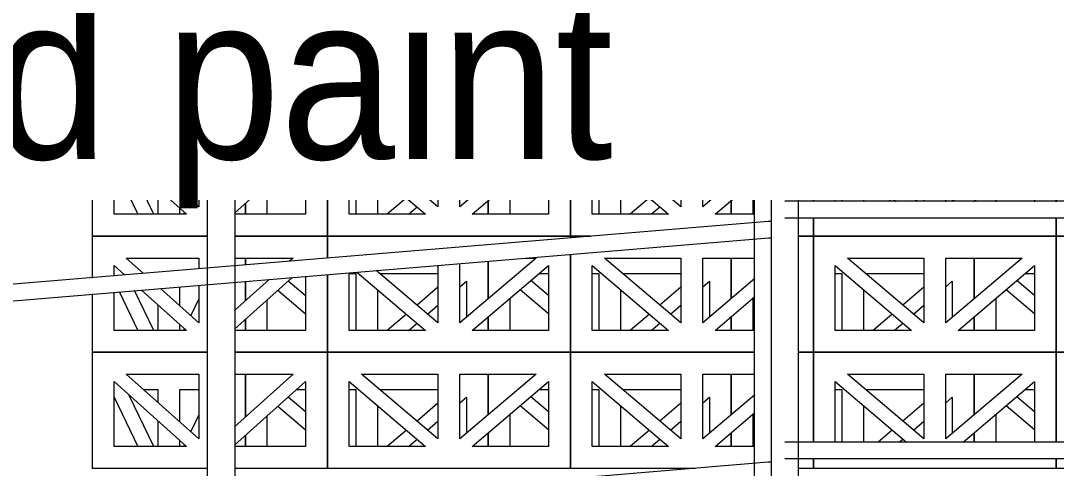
# Model space of a CAD drawing. Header units: millimetres. Extents: x -35517 to 139323, y -3702 to 5999.
# Drawn here: x -32559 to -31613, y 284 to 692 of the extents above; entities that cross this region are included whole.
import ezdxf

# ---------------------------------------------------------------- set-up
doc = ezdxf.new("R2010")
doc.units = ezdxf.units.MM
for name, color, linetype, lineweight in [('A-FLOR-HRAL', 11, 'Continuous', 5), ('A-GLAZ-CURT', 52, 'Continuous', 5), ('G-ANNO-TEXT', 231, 'Continuous', 5)]:
    doc.layers.add(name, color=color, linetype=linetype, lineweight=lineweight)
doc.styles.add('Arial', font='arial.ttf', dxfattribs={"width": 0.9, "height": 150})

# ---------------------------------------------------------------- blocks, each defined once
blk = doc.blocks.new('The BREEZEBLOCK Family1 - The BREEZEBLOCK Family1-V17-GENERAL NORTH ELEVATION')
at = {"layer": 'A-GLAZ-CURT'}
for p, q in [((-31687.56, 369.64), (-31687.56, 332.56)), ((-31465.56, 332.56), (-31465.56, 369.64)), ((-31641.17, 355.47), (-31632.56, 355.47)), ((-31592.56, 355.47), (-31586.56, 355.47)), ((-31586.56, 355.47), (-31586.56, 307.12)), ((-31564.59, 355.47), (-31511.56, 355.47)), ((-31658.42, 340.85), (-31632.56, 318.93)), ((-31632.56, 335.34), (-31648.74, 349.05)), ((-31566.56, 307.11), (-31566.56, 340.73)), ((-31511.56, 342.97), (-31530.7, 326.74)), ((-31491.56, 343.51), (-31485.56, 348.6)), ((-31485.56, 348.6), (-31485.56, 315.6)), ((-31667.56, 307.15), (-31667.56, 333.1)), ((-31521.02, 318.54), (-31511.56, 326.56)), ((-31687.56, 316.14), (-31687.56, 307.16)), ((-31540.39, 318.54), (-31553.46, 307.45)), ((-31465.56, 307.06), (-31465.56, 316.14)), ((-31534.1, 307.45), (-31530.7, 310.33))]:
    blk.add_line(p, q, dxfattribs=at)
blk = doc.blocks.new('The BREEZEBLOCK Family1 - The BREEZEBLOCK Family1-V18-GENERAL NORTH ELEVATION')
at = {"layer": 'A-GLAZ-CURT'}
for p, q in [((-31909.56, 369.64), (-31909.56, 332.56)), ((-31687.56, 332.56), (-31687.56, 369.64)), ((-31814.56, 355.47), (-31808.56, 355.47)), ((-31808.56, 355.47), (-31808.56, 307.49)), ((-31786.59, 355.47), (-31733.56, 355.47)), ((-31788.56, 307.49), (-31788.56, 340.73)), ((-31733.56, 342.97), (-31752.7, 326.74)), ((-31713.56, 343.51), (-31707.56, 348.6)), ((-31707.56, 348.6), (-31707.56, 315.6)), ((-31889.56, 303.64), (-31889.56, 333.1)), ((-31743.02, 318.54), (-31733.56, 326.56)), ((-31909.56, 316.14), (-31909.56, 303.64)), ((-31762.39, 318.54), (-31775.42, 307.49)), ((-31687.56, 307.16), (-31687.56, 316.14)), ((-31756.06, 307.48), (-31752.7, 310.33))]:
    blk.add_line(p, q, dxfattribs=at)
blk = doc.blocks.new('The BREEZEBLOCK Family1 - The BREEZEBLOCK Family1-V4-GENERAL NORTH ELEVATION')
at = {"layer": 'A-GLAZ-CURT'}
for p, q in [((-32131.56, 157.64), (-32131.56, 120.56)), ((-31909.56, 120.56), (-31909.56, 157.64)), ((-32085.17, 143.47), (-32076.56, 143.47)), ((-32036.56, 143.47), (-32030.56, 143.47)), ((-32030.56, 143.47), (-32030.56, 91.64)), ((-32008.59, 143.47), (-31955.56, 143.47)), ((-32076.56, 123.34), (-32092.74, 137.05)), ((-31935.56, 131.51), (-31929.56, 136.6)), ((-31929.56, 136.6), (-31929.56, 103.6)), ((-32102.42, 128.85), (-32076.56, 106.93)), ((-32010.56, 91.64), (-32010.56, 128.73)), ((-31955.56, 130.97), (-31974.7, 114.74)), ((-32111.56, 91.64), (-32111.56, 121.1)), ((-31965.02, 106.54), (-31955.56, 114.56)), ((-32131.56, 104.14), (-32131.56, 91.64)), ((-31984.39, 106.54), (-32001.96, 91.64)), ((-31909.56, 91.64), (-31909.56, 104.14)), ((-31982.59, 91.64), (-31974.7, 98.33))]:
    blk.add_line(p, q, dxfattribs=at)
blk = doc.blocks.new('The BREEZEBLOCK Family1 - The BREEZEBLOCK Family1-V5-GENERAL NORTH ELEVATION')
at = {"layer": 'A-GLAZ-CURT'}
for p, q in [((-32353.56, 157.64), (-32353.56, 118.6)), ((-32131.56, 120.56), (-32131.56, 157.64)), ((-32306.74, 143.47), (-32298.77, 143.47)), ((-32258.56, 143.47), (-32252.56, 143.47)), ((-32252.56, 143.47), (-32252.56, 91.64)), ((-32230.59, 143.47), (-32177.56, 143.47)), ((-32298.77, 123.51), (-32314.32, 136.7)), ((-32157.56, 131.51), (-32151.56, 136.6)), ((-32151.56, 136.6), (-32151.56, 103.6)), ((-32323.76, 128.28), (-32298.77, 107.1)), ((-32232.56, 91.64), (-32232.56, 128.73)), ((-32177.56, 130.97), (-32196.7, 114.74)), ((-32333.56, 91.64), (-32333.56, 119.53)), ((-32187.02, 106.54), (-32177.56, 114.56)), ((-32206.39, 106.54), (-32223.96, 91.64)), ((-32131.56, 91.64), (-32131.56, 104.14)), ((-32353.56, 101.68), (-32353.56, 91.64)), ((-32204.59, 91.64), (-32196.7, 98.33))]:
    blk.add_line(p, q, dxfattribs=at)
blk = doc.blocks.new('The BREEZEBLOCK Family1 - The BREEZEBLOCK Family1-V19-GENERAL NORTH ELEVATION')
at = {"layer": 'A-GLAZ-CURT'}
for p, q in [((-32353.56, 330.6), (-32353.56, 369.64)), ((-32446.43, 355.47), (-32433.56, 355.47)), ((-32433.56, 355.47), (-32433.56, 343.98)), ((-32413.56, 326.14), (-32413.56, 355.47)), ((-32413.56, 355.47), (-32396.06, 355.47)), ((-32473.56, 348.6), (-32451.7, 303.64)), ((-32437.11, 303.64), (-32459.66, 350.02)), ((-32396.06, 332.34), (-32403.46, 317.12)), ((-32433.56, 327.07), (-32433.56, 303.64)), ((-32353.56, 303.64), (-32353.56, 313.68)), ((-32413.56, 303.64), (-32413.56, 309.22)), ((-32409.2, 305.32), (-32410.02, 303.64))]:
    blk.add_line(p, q, dxfattribs=at)
blk = doc.blocks.new('The BREEZEBLOCK Family1 - The BREEZEBLOCK Family1-V23-GENERAL NORTH ELEVATION')
at = {"layer": 'A-GLAZ-CURT'}
for p, q in [((-31909.56, 475.64), (-31909.56, 438.56)), ((-31687.56, 438.56), (-31687.56, 475.64)), ((-31814.56, 461.47), (-31808.56, 461.47)), ((-31808.56, 461.47), (-31808.56, 409.64)), ((-31786.59, 461.47), (-31733.56, 461.47)), ((-31713.56, 449.51), (-31707.56, 454.6)), ((-31707.56, 454.6), (-31707.56, 421.6)), ((-31788.56, 409.64), (-31788.56, 446.73)), ((-31733.56, 448.97), (-31752.7, 432.74)), ((-31889.56, 409.64), (-31889.56, 439.1)), ((-31743.02, 424.54), (-31733.56, 432.56)), ((-31909.56, 422.14), (-31909.56, 409.64)), ((-31762.39, 424.54), (-31779.96, 409.64)), ((-31687.56, 409.64), (-31687.56, 422.14)), ((-31760.59, 409.64), (-31752.7, 416.33))]:
    blk.add_line(p, q, dxfattribs=at)
blk = doc.blocks.new('The BREEZEBLOCK Family1 - The BREEZEBLOCK Family1-V24-GENERAL NORTH ELEVATION')
at = {"layer": 'A-GLAZ-CURT'}
for p, q in [((-31909.56, 438.56), (-31909.56, 475.64)), ((-32131.56, 472.81), (-32131.56, 438.56)), ((-32076.56, 441.34), (-32092.74, 455.05)), ((-32085.17, 461.47), (-32076.56, 461.47)), ((-32036.56, 461.47), (-32030.56, 461.47)), ((-32030.56, 461.47), (-32030.56, 409.64)), ((-32008.59, 461.47), (-31955.56, 461.47)), ((-31935.56, 449.51), (-31929.56, 454.6)), ((-31929.56, 454.6), (-31929.56, 421.6)), ((-32102.42, 446.85), (-32076.56, 424.93)), ((-32010.56, 409.64), (-32010.56, 446.73)), ((-31955.56, 448.97), (-31974.7, 432.74)), ((-32111.56, 409.64), (-32111.56, 439.1)), ((-31965.02, 424.54), (-31955.56, 432.56)), ((-32131.56, 422.14), (-32131.56, 409.64)), ((-31984.39, 424.54), (-32001.96, 409.64)), ((-31909.56, 409.64), (-31909.56, 422.14)), ((-31982.59, 409.64), (-31974.7, 416.33))]:
    blk.add_line(p, q, dxfattribs=at)
blk = doc.blocks.new('The BREEZEBLOCK Family1 - The BREEZEBLOCK Family1-V25-GENERAL NORTH ELEVATION')
at = {"layer": 'A-GLAZ-CURT'}
for p, q in [((-32353.56, 475.64), (-32353.56, 469.35)), ((-32131.56, 438.56), (-32131.56, 472.81)), ((-32353.56, 454.32), (-32353.56, 436.6)), ((-32298.77, 441.51), (-32314.32, 454.7)), ((-32258.56, 461.47), (-32252.56, 461.47)), ((-32252.56, 461.47), (-32252.56, 409.64)), ((-32230.59, 461.47), (-32177.56, 461.47)), ((-32157.56, 449.51), (-32151.56, 454.6)), ((-32151.56, 454.6), (-32151.56, 421.6)), ((-32323.76, 446.28), (-32298.77, 425.1)), ((-32232.56, 409.64), (-32232.56, 446.73)), ((-32177.56, 448.97), (-32196.7, 432.74)), ((-32333.56, 409.64), (-32333.56, 437.53)), ((-32187.02, 424.54), (-32177.56, 432.56)), ((-32353.56, 419.68), (-32353.56, 409.64)), ((-32206.39, 424.54), (-32223.96, 409.64)), ((-32131.56, 409.64), (-32131.56, 422.14)), ((-32204.59, 409.64), (-32196.7, 416.33))]:
    blk.add_line(p, q, dxfattribs=at)
blk = doc.blocks.new('The BREEZEBLOCK Family1 - The BREEZEBLOCK Family1-V26-GENERAL NORTH ELEVATION')
at = {"layer": 'A-GLAZ-CURT'}
for p, q in [((-32353.56, 469.35), (-32353.56, 475.64)), ((-32353.56, 436.6), (-32353.56, 454.32)), ((-32468.9, 445.01), (-32451.7, 409.64)), ((-32437.11, 409.64), (-32454.88, 446.18)), ((-32413.56, 432.14), (-32413.56, 449.32)), ((-32396.06, 438.34), (-32403.46, 423.12)), ((-32433.56, 433.07), (-32433.56, 409.64)), ((-32353.56, 409.64), (-32353.56, 419.68)), ((-32413.56, 409.64), (-32413.56, 415.22)), ((-32409.2, 411.32), (-32410.02, 409.64))]:
    blk.add_line(p, q, dxfattribs=at)
blk = doc.blocks.new('The BREEZEBLOCK Family1 - The BREEZEBLOCK Family1-V32-GENERAL NORTH ELEVATION')
at = {"layer": 'A-GLAZ-CURT'}
for p, q in [((-31687.56, 581.64), (-31687.56, 544.56)), ((-31465.56, 544.56), (-31465.56, 581.64)), ((-31632.56, 547.34), (-31648.74, 561.05)), ((-31641.17, 567.47), (-31632.56, 567.47)), ((-31592.56, 567.47), (-31586.56, 567.47)), ((-31586.56, 567.47), (-31586.56, 527.12)), ((-31564.59, 567.47), (-31511.56, 567.47)), ((-31491.56, 555.51), (-31485.56, 560.6)), ((-31485.56, 560.6), (-31485.56, 527.6)), ((-31658.42, 552.85), (-31632.56, 530.93)), ((-31566.56, 527.11), (-31566.56, 552.73)), ((-31511.56, 554.97), (-31530.7, 538.74)), ((-31667.56, 527.15), (-31667.56, 545.1)), ((-31540.39, 530.54), (-31544.03, 527.45)), ((-31521.02, 530.54), (-31511.56, 538.56))]:
    blk.add_line(p, q, dxfattribs=at)
blk = doc.blocks.new('The BREEZEBLOCK Family1 - The BREEZEBLOCK Family1-V33-GENERAL NORTH ELEVATION')
at = {"layer": 'A-GLAZ-CURT'}
for p, q in [((-31909.56, 581.64), (-31909.56, 544.56)), ((-31687.56, 544.56), (-31687.56, 581.64)), ((-31814.56, 567.47), (-31808.56, 567.47)), ((-31808.56, 567.47), (-31808.56, 527.49)), ((-31786.59, 567.47), (-31733.56, 567.47)), ((-31713.56, 555.51), (-31707.56, 560.6)), ((-31707.56, 560.6), (-31707.56, 527.6)), ((-31788.56, 527.49), (-31788.56, 552.73)), ((-31733.56, 554.97), (-31752.7, 538.74)), ((-31889.56, 515.64), (-31889.56, 545.1)), ((-31762.39, 530.54), (-31765.99, 527.48)), ((-31743.02, 530.54), (-31733.56, 538.56)), ((-31909.56, 528.14), (-31909.56, 515.64))]:
    blk.add_line(p, q, dxfattribs=at)
blk = doc.blocks.new('The BREEZEBLOCK Family1 - The BREEZEBLOCK Family1-V34-GENERAL NORTH ELEVATION')
at = {"layer": 'A-GLAZ-CURT'}
for p, q in [((-31909.56, 650.56), (-31909.56, 687.64)), ((-32085.17, 673.47), (-32076.56, 673.47)), ((-32036.56, 673.47), (-32030.56, 673.47)), ((-32030.56, 673.47), (-32030.56, 621.64)), ((-32008.59, 673.47), (-31955.56, 673.47)), ((-32131.56, 670.18), (-32131.56, 650.56)), ((-32076.56, 653.34), (-32092.74, 667.05)), ((-31935.56, 661.51), (-31929.56, 666.6)), ((-31929.56, 666.6), (-31929.56, 633.6)), ((-32102.42, 658.85), (-32076.56, 636.93)), ((-32010.56, 621.64), (-32010.56, 658.73)), ((-31955.56, 660.97), (-31974.7, 644.74)), ((-32111.56, 621.64), (-32111.56, 651.1)), ((-31965.02, 636.54), (-31955.56, 644.56)), ((-32131.56, 634.14), (-32131.56, 621.64)), ((-31984.39, 636.54), (-32001.96, 621.64)), ((-31909.56, 621.64), (-31909.56, 634.14)), ((-31982.59, 621.64), (-31974.7, 628.33))]:
    blk.add_line(p, q, dxfattribs=at)
blk = doc.blocks.new('The BREEZEBLOCK Family1 - The BREEZEBLOCK Family1-V35-GENERAL NORTH ELEVATION')
at = {"layer": 'A-GLAZ-CURT'}
for p, q in [((-32157.56, 661.51), (-32151.56, 666.6)), ((-32151.56, 666.6), (-32151.56, 633.6)), ((-32131.56, 650.56), (-32131.56, 670.18)), ((-32319.33, 654.53), (-32298.77, 637.1)), ((-32298.77, 653.51), (-32301.7, 656)), ((-32252.56, 660.1), (-32252.56, 621.64)), ((-32232.56, 621.64), (-32232.56, 658.73)), ((-32177.56, 660.97), (-32196.7, 644.74)), ((-32353.56, 651.68), (-32353.56, 648.6)), ((-32333.56, 621.64), (-32333.56, 649.53)), ((-32187.02, 636.54), (-32177.56, 644.56)), ((-32206.39, 636.54), (-32223.96, 621.64)), ((-32131.56, 621.64), (-32131.56, 634.14)), ((-32353.56, 631.68), (-32353.56, 621.64)), ((-32204.59, 621.64), (-32196.7, 628.33))]:
    blk.add_line(p, q, dxfattribs=at)
blk = doc.blocks.new('The BREEZEBLOCK Family1 - The BREEZEBLOCK Family1-V36-GENERAL NORTH ELEVATION')
at = {"layer": 'A-GLAZ-CURT'}
for p, q in [((-32437.11, 621.64), (-32447.89, 643.82)), ((-32433.56, 645.01), (-32433.56, 621.64)), ((-32413.56, 644.14), (-32413.56, 646.68)), ((-32397.18, 648.04), (-32403.46, 635.12)), ((-32353.56, 648.6), (-32353.56, 651.68)), ((-32461.92, 642.65), (-32451.7, 621.64)), ((-32413.56, 621.64), (-32413.56, 627.22)), ((-32353.56, 621.64), (-32353.56, 631.68)), ((-32409.2, 623.32), (-32410.02, 621.64))]:
    blk.add_line(p, q, dxfattribs=at)
blk = doc.blocks.new('The BREEZEBLOCK Family1 - The BREEZEBLOCK Family1-V81-GENERAL NORTH ELEVATION')
at = {"layer": 'A-GLAZ-CURT'}
for p, q in [((-31390.56, 389.64), (-31612.56, 389.64)), ((-31612.56, 389.64), (-31612.56, 307.13)), ((-31390.56, 307.02), (-31390.56, 389.64)), ((-31511.56, 310.52), (-31581.31, 369.64)), ((-31581.31, 369.64), (-31511.56, 369.64)), ((-31511.56, 369.64), (-31511.56, 310.52)), ((-31421.81, 369.64), (-31491.56, 310.52)), ((-31491.56, 310.52), (-31491.56, 369.64)), ((-31491.56, 369.64), (-31421.81, 369.64)), ((-31592.56, 307.12), (-31592.56, 362.77)), ((-31592.56, 362.77), (-31527.3, 307.45)), ((-31476.27, 307.06), (-31410.56, 362.77)), ((-31410.56, 362.77), (-31410.56, 307.03)), ((-31612.56, 292.87), (-31612.56, 283.64)), ((-31390.56, 283.64), (-31390.56, 292.98)), ((-31612.56, 283.64), (-31390.56, 283.64))]:
    blk.add_line(p, q, dxfattribs=at)
blk = doc.blocks.new('The BREEZEBLOCK Family1 - The BREEZEBLOCK Family1-V82-GENERAL NORTH ELEVATION')
at = {"layer": 'A-GLAZ-CURT'}
for p, q in [((-31612.56, 389.64), (-31834.56, 389.64)), ((-31834.56, 389.64), (-31834.56, 307.5)), ((-31612.56, 307.13), (-31612.56, 389.64)), ((-31733.56, 310.52), (-31803.31, 369.64)), ((-31803.31, 369.64), (-31733.56, 369.64)), ((-31733.56, 369.64), (-31733.56, 310.52)), ((-31643.81, 369.64), (-31713.56, 310.52)), ((-31713.56, 310.52), (-31713.56, 369.64)), ((-31713.56, 369.64), (-31643.81, 369.64)), ((-31814.56, 307.49), (-31814.56, 362.77)), ((-31814.56, 362.77), (-31749.34, 307.48)), ((-31697.79, 307.47), (-31632.56, 362.77)), ((-31632.56, 362.77), (-31632.56, 307.14)), ((-31834.56, 292.5), (-31834.56, 283.64)), ((-31612.56, 283.64), (-31612.56, 292.87)), ((-31834.56, 283.64), (-31612.56, 283.64))]:
    blk.add_line(p, q, dxfattribs=at)
blk = doc.blocks.new('The BREEZEBLOCK Family1 - The BREEZEBLOCK Family1-V83-GENERAL NORTH ELEVATION')
at = {"layer": 'A-GLAZ-CURT'}
for p, q in [((-31887.97, 389.64), (-32056.56, 389.64)), ((-32056.56, 389.64), (-32056.56, 283.64)), ((-31834.56, 389.64), (-31848.06, 389.64)), ((-31834.56, 307.5), (-31834.56, 389.64)), ((-31955.56, 310.52), (-32025.31, 369.64)), ((-32025.31, 369.64), (-31955.56, 369.64)), ((-31955.56, 369.64), (-31955.56, 310.52)), ((-31935.56, 310.52), (-31935.56, 369.64)), ((-31935.56, 369.64), (-31887.97, 369.64)), ((-32036.56, 303.64), (-32036.56, 362.77)), ((-32036.56, 362.77), (-31966.81, 303.64)), ((-31887.97, 350.86), (-31935.56, 310.52)), ((-31924.31, 303.64), (-31887.97, 334.45)), ((-31966.81, 303.64), (-32036.56, 303.64)), ((-31887.97, 303.64), (-31924.31, 303.64)), ((-31834.56, 283.64), (-31834.56, 292.5)), ((-32056.56, 283.64), (-31942.09, 283.64)), ((-31848.06, 283.64), (-31834.56, 283.64))]:
    blk.add_line(p, q, dxfattribs=at)
blk = doc.blocks.new('The BREEZEBLOCK Family1 - The BREEZEBLOCK Family1-V67-GENERAL NORTH ELEVATION')
at = {"layer": 'A-GLAZ-CURT'}
for p, q in [((-32056.56, 177.64), (-32278.56, 177.64)), ((-32278.56, 177.64), (-32278.56, 71.64)), ((-32056.56, 71.64), (-32056.56, 177.64)), ((-32177.56, 98.52), (-32247.31, 157.64)), ((-32247.31, 157.64), (-32177.56, 157.64)), ((-32177.56, 157.64), (-32177.56, 98.52)), ((-32087.81, 157.64), (-32157.56, 98.52)), ((-32157.56, 98.52), (-32157.56, 157.64)), ((-32157.56, 157.64), (-32087.81, 157.64)), ((-32258.56, 91.64), (-32258.56, 150.77)), ((-32258.56, 150.77), (-32188.81, 91.64)), ((-32146.31, 91.64), (-32076.56, 150.77)), ((-32076.56, 150.77), (-32076.56, 91.64)), ((-32188.81, 91.64), (-32258.56, 91.64)), ((-32076.56, 91.64), (-32146.31, 91.64)), ((-32278.56, 71.64), (-32056.56, 71.64))]:
    blk.add_line(p, q, dxfattribs=at)
blk = doc.blocks.new('The BREEZEBLOCK Family1 - The BREEZEBLOCK Family1-V68-GENERAL NORTH ELEVATION')
at = {"layer": 'A-GLAZ-CURT'}
for p, q in [((-32387.97, 177.64), (-32493.56, 177.64)), ((-32493.56, 177.64), (-32493.56, 71.64)), ((-32278.56, 177.64), (-32363.6, 177.64)), ((-32278.56, 71.64), (-32278.56, 177.64)), ((-32396.06, 98.52), (-32462.31, 157.64)), ((-32462.31, 157.64), (-32396.06, 157.64)), ((-32396.06, 157.64), (-32396.06, 98.52)), ((-32309.81, 157.64), (-32363.6, 109.64)), ((-32363.6, 157.64), (-32309.81, 157.64)), ((-32473.56, 91.64), (-32473.56, 150.77)), ((-32473.56, 150.77), (-32407.31, 91.64)), ((-32363.6, 92.72), (-32298.56, 150.77)), ((-32298.56, 150.77), (-32298.56, 91.64)), ((-32407.31, 91.64), (-32473.56, 91.64)), ((-32298.56, 91.64), (-32363.6, 91.64)), ((-32493.56, 71.64), (-32387.97, 71.64)), ((-32363.6, 71.64), (-32278.56, 71.64))]:
    blk.add_line(p, q, dxfattribs=at)
blk = doc.blocks.new('The BREEZEBLOCK Family1 - The BREEZEBLOCK Family1-V86-GENERAL NORTH ELEVATION')
at = {"layer": 'A-GLAZ-CURT'}
for p, q in [((-32038.09, 495.64), (-32056.56, 495.64)), ((-32056.56, 495.64), (-32056.56, 494.1)), ((-31834.56, 495.64), (-31848.06, 495.64)), ((-31834.56, 389.64), (-31834.56, 495.64)), ((-32056.56, 479.06), (-32056.56, 389.64)), ((-31955.56, 416.52), (-32025.31, 475.64)), ((-32025.31, 475.64), (-31955.56, 475.64)), ((-31955.56, 475.64), (-31955.56, 416.52)), ((-31935.56, 416.52), (-31935.56, 475.64)), ((-31935.56, 475.64), (-31887.97, 475.64)), ((-32036.56, 409.64), (-32036.56, 468.77)), ((-32036.56, 468.77), (-31966.81, 409.64)), ((-31887.97, 456.86), (-31935.56, 416.52)), ((-31924.31, 409.64), (-31887.97, 440.45)), ((-31966.81, 409.64), (-32036.56, 409.64)), ((-31887.97, 409.64), (-31924.31, 409.64)), ((-32056.56, 389.64), (-31887.97, 389.64)), ((-31848.06, 389.64), (-31834.56, 389.64))]:
    blk.add_line(p, q, dxfattribs=at)
blk = doc.blocks.new('The BREEZEBLOCK Family1 - The BREEZEBLOCK Family1-V87-GENERAL NORTH ELEVATION')
at = {"layer": 'A-GLAZ-CURT'}
for p, q in [((-32056.56, 495.64), (-32278.56, 495.64)), ((-32278.56, 495.64), (-32278.56, 475.6)), ((-32056.56, 494.1), (-32056.56, 495.64)), ((-32087.81, 475.64), (-32157.56, 416.52)), ((-32097.57, 475.64), (-32087.81, 475.64)), ((-32056.56, 389.64), (-32056.56, 479.06)), ((-32177.56, 416.52), (-32233.91, 464.28)), ((-32177.56, 468.98), (-32177.56, 416.52)), ((-32157.56, 416.52), (-32157.56, 470.64)), ((-32146.31, 409.64), (-32076.56, 468.77)), ((-32076.56, 468.77), (-32076.56, 409.64)), ((-32278.56, 460.32), (-32278.56, 389.64)), ((-32258.56, 409.64), (-32258.56, 462.23)), ((-32251.54, 462.82), (-32188.81, 409.64)), ((-32188.81, 409.64), (-32258.56, 409.64)), ((-32076.56, 409.64), (-32146.31, 409.64)), ((-32278.56, 389.64), (-32056.56, 389.64))]:
    blk.add_line(p, q, dxfattribs=at)
blk = doc.blocks.new('The BREEZEBLOCK Family1 - The BREEZEBLOCK Family1-V88-GENERAL NORTH ELEVATION')
at = {"layer": 'A-GLAZ-CURT'}
for p, q in [((-32387.97, 495.64), (-32493.56, 495.64)), ((-32493.56, 495.64), (-32493.56, 457.43)), ((-32278.56, 495.64), (-32363.6, 495.64)), ((-32278.56, 475.6), (-32278.56, 495.64)), ((-32446.58, 461.6), (-32462.31, 475.64)), ((-32462.31, 475.64), (-32396.06, 475.64)), ((-32396.06, 475.64), (-32396.06, 465.81)), ((-32363.6, 475.64), (-32309.81, 475.64)), ((-32309.81, 475.64), (-32313.08, 472.73)), ((-32473.56, 459.1), (-32473.56, 468.77)), ((-32473.56, 468.77), (-32464.1, 460.32)), ((-32363.6, 410.72), (-32310.76, 457.88)), ((-32331.66, 456.14), (-32363.6, 427.64)), ((-32298.56, 458.9), (-32298.56, 409.64)), ((-32278.56, 389.64), (-32278.56, 460.32)), ((-32448.51, 446.41), (-32407.31, 409.64)), ((-32396.06, 416.52), (-32431.18, 447.85)), ((-32396.06, 450.78), (-32396.06, 416.52)), ((-32493.56, 442.96), (-32493.56, 389.64)), ((-32473.56, 409.64), (-32473.56, 444.63)), ((-32407.31, 409.64), (-32473.56, 409.64)), ((-32298.56, 409.64), (-32363.6, 409.64)), ((-32493.56, 389.64), (-32387.97, 389.64)), ((-32363.6, 389.64), (-32278.56, 389.64))]:
    blk.add_line(p, q, dxfattribs=at)
blk = doc.blocks.new('The BREEZEBLOCK Family1 - The BREEZEBLOCK Family1-V94-GENERAL NORTH ELEVATION')
at = {"layer": 'A-GLAZ-CURT'}
for p, q in [((-31390.56, 601.64), (-31612.56, 601.64)), ((-31612.56, 601.64), (-31612.56, 527.13)), ((-31390.56, 527.02), (-31390.56, 601.64)), ((-31517.38, 527.45), (-31581.31, 581.64)), ((-31581.31, 581.64), (-31511.56, 581.64)), ((-31511.56, 581.64), (-31511.56, 527.08)), ((-31491.56, 527.07), (-31491.56, 581.64)), ((-31491.56, 581.64), (-31421.81, 581.64)), ((-31421.81, 581.64), (-31486.19, 527.07)), ((-31592.56, 527.12), (-31592.56, 574.77)), ((-31592.56, 574.77), (-31536.74, 527.45)), ((-31466.84, 527.06), (-31410.56, 574.77)), ((-31410.56, 574.77), (-31410.56, 527.03)), ((-31612.56, 512.87), (-31612.56, 495.64)), ((-31390.56, 495.64), (-31390.56, 512.98)), ((-31612.56, 495.64), (-31390.56, 495.64))]:
    blk.add_line(p, q, dxfattribs=at)
blk = doc.blocks.new('The BREEZEBLOCK Family1 - The BREEZEBLOCK Family1-V95-GENERAL NORTH ELEVATION')
at = {"layer": 'A-GLAZ-CURT'}
for p, q in [((-31612.56, 601.64), (-31834.56, 601.64)), ((-31834.56, 601.64), (-31834.56, 527.5)), ((-31612.56, 527.13), (-31612.56, 601.64)), ((-31739.42, 527.48), (-31803.31, 581.64)), ((-31803.31, 581.64), (-31733.56, 581.64)), ((-31733.56, 581.64), (-31733.56, 527.48)), ((-31713.56, 527.17), (-31713.56, 581.64)), ((-31713.56, 581.64), (-31643.81, 581.64)), ((-31643.81, 581.64), (-31707.71, 527.48)), ((-31814.56, 527.49), (-31814.56, 574.77)), ((-31814.56, 574.77), (-31758.78, 527.48)), ((-31688.35, 527.47), (-31632.56, 574.77)), ((-31632.56, 574.77), (-31632.56, 527.14)), ((-31834.56, 512.5), (-31834.56, 495.64)), ((-31612.56, 495.64), (-31612.56, 512.87)), ((-31834.56, 495.64), (-31612.56, 495.64))]:
    blk.add_line(p, q, dxfattribs=at)
blk = doc.blocks.new('The BREEZEBLOCK Family1 - The BREEZEBLOCK Family1-V96-GENERAL NORTH ELEVATION')
at = {"layer": 'A-GLAZ-CURT'}
for p, q in [((-31887.75, 601.64), (-32056.56, 601.64)), ((-32056.56, 601.64), (-32056.56, 495.64)), ((-31834.56, 601.64), (-31848.06, 601.64)), ((-31834.56, 527.5), (-31834.56, 601.64)), ((-31955.56, 522.52), (-32025.31, 581.64)), ((-32025.31, 581.64), (-31955.56, 581.64)), ((-31955.56, 581.64), (-31955.56, 522.52)), ((-31935.56, 522.52), (-31935.56, 581.64)), ((-31935.56, 581.64), (-31887.97, 581.64)), ((-32036.56, 515.64), (-32036.56, 574.77)), ((-32036.56, 574.77), (-31966.81, 515.64)), ((-31887.97, 562.86), (-31935.56, 522.52)), ((-31924.31, 515.64), (-31887.97, 546.45)), ((-31966.81, 515.64), (-32036.56, 515.64)), ((-31887.97, 515.64), (-31924.31, 515.64)), ((-31834.56, 495.64), (-31834.56, 512.5)), ((-32056.56, 495.64), (-32038.09, 495.64)), ((-31848.06, 495.64), (-31834.56, 495.64))]:
    blk.add_line(p, q, dxfattribs=at)
blk = doc.blocks.new('The BREEZEBLOCK Family1 - The BREEZEBLOCK Family1-V97-GENERAL NORTH ELEVATION')
at = {"layer": 'A-GLAZ-CURT'}
for p, q in [((-32387.85, 601.64), (-32493.56, 601.64)), ((-32493.56, 601.64), (-32493.56, 495.64)), ((-32278.56, 601.64), (-32363.6, 601.64)), ((-32278.56, 495.64), (-32278.56, 601.64)), ((-32396.06, 522.52), (-32462.31, 581.64)), ((-32462.31, 581.64), (-32396.06, 581.64)), ((-32396.06, 581.64), (-32396.06, 522.52)), ((-32309.81, 581.64), (-32363.6, 533.64)), ((-32363.6, 581.64), (-32309.81, 581.64)), ((-32473.56, 515.64), (-32473.56, 574.77)), ((-32473.56, 574.77), (-32407.31, 515.64)), ((-32363.6, 516.72), (-32298.56, 574.77)), ((-32298.56, 574.77), (-32298.56, 515.64)), ((-32407.31, 515.64), (-32473.56, 515.64)), ((-32298.56, 515.64), (-32363.6, 515.64)), ((-32493.56, 495.64), (-32387.97, 495.64)), ((-32363.6, 495.64), (-32278.56, 495.64))]:
    blk.add_line(p, q, dxfattribs=at)
blk = doc.blocks.new('The BREEZEBLOCK Family1 - The BREEZEBLOCK Family1-V99-GENERAL NORTH ELEVATION')
at = {"layer": 'A-GLAZ-CURT'}
for p, q in [((-31834.56, 704.86), (-31834.56, 601.64)), ((-31612.56, 707.64), (-31833.02, 707.64)), ((-31612.56, 601.64), (-31612.56, 707.64)), ((-31733.56, 628.52), (-31803.31, 687.64)), ((-31803.31, 687.64), (-31733.56, 687.64)), ((-31733.56, 687.64), (-31733.56, 628.52)), ((-31643.81, 687.64), (-31713.56, 628.52)), ((-31713.56, 628.52), (-31713.56, 687.64)), ((-31713.56, 687.64), (-31643.81, 687.64)), ((-31814.56, 621.64), (-31814.56, 680.77)), ((-31814.56, 680.77), (-31744.81, 621.64)), ((-31702.31, 621.64), (-31632.56, 680.77)), ((-31632.56, 680.77), (-31632.56, 621.64)), ((-31744.81, 621.64), (-31814.56, 621.64)), ((-31632.56, 621.64), (-31702.31, 621.64)), ((-31834.56, 601.64), (-31612.56, 601.64))]:
    blk.add_line(p, q, dxfattribs=at)
blk = doc.blocks.new('The BREEZEBLOCK Family1 - The BREEZEBLOCK Family1-V100-GENERAL NORTH ELEVATION')
at = {"layer": 'A-GLAZ-CURT'}
for p, q in [((-31834.56, 601.64), (-31834.56, 704.86)), ((-31955.56, 684.85), (-31955.56, 628.52)), ((-31935.56, 628.52), (-31935.56, 686.51)), ((-31922.01, 687.64), (-31887.96, 687.64)), ((-32056.56, 676.43), (-32056.56, 601.64)), ((-32036.56, 621.64), (-32036.56, 678.1)), ((-32033.69, 678.33), (-31966.81, 621.64)), ((-31955.56, 628.52), (-32016.06, 679.8)), ((-31887.92, 668.9), (-31935.56, 628.52)), ((-31924.31, 621.64), (-31887.88, 652.53)), ((-31966.81, 621.64), (-32036.56, 621.64)), ((-31887.8, 621.64), (-31924.31, 621.64)), ((-32056.56, 601.64), (-31887.75, 601.64)), ((-31848.06, 601.64), (-31834.56, 601.64))]:
    blk.add_line(p, q, dxfattribs=at)
blk = doc.blocks.new('The BREEZEBLOCK Family1 - The BREEZEBLOCK Family1-V101-GENERAL NORTH ELEVATION')
at = {"layer": 'A-GLAZ-CURT'}
for p, q in [((-32105.89, 672.32), (-32157.56, 628.52)), ((-32146.31, 621.64), (-32084.42, 674.11)), ((-32076.56, 674.76), (-32076.56, 621.64)), ((-32056.56, 601.64), (-32056.56, 676.43)), ((-32177.56, 628.52), (-32218.19, 662.96)), ((-32177.56, 666.35), (-32177.56, 628.52)), ((-32157.56, 628.52), (-32157.56, 668.01)), ((-32278.56, 657.93), (-32278.56, 601.64)), ((-32258.56, 621.64), (-32258.56, 659.6)), ((-32235.82, 661.49), (-32188.81, 621.64)), ((-32188.81, 621.64), (-32258.56, 621.64)), ((-32076.56, 621.64), (-32146.31, 621.64)), ((-32278.56, 601.64), (-32056.56, 601.64))]:
    blk.add_line(p, q, dxfattribs=at)
blk = doc.blocks.new('The BREEZEBLOCK Family1 - The BREEZEBLOCK Family1-V102-GENERAL NORTH ELEVATION')
at = {"layer": 'A-GLAZ-CURT'}
for p, q in [((-32284.09, 707.64), (-32493.56, 707.64)), ((-32493.56, 707.64), (-32493.56, 690.19)), ((-32363.6, 622.72), (-32328.85, 653.74)), ((-32298.56, 656.26), (-32298.56, 621.64)), ((-32278.56, 601.64), (-32278.56, 657.93)), ((-32433.51, 645.02), (-32407.31, 621.64)), ((-32396.06, 628.52), (-32416.17, 646.46)), ((-32396.06, 648.14), (-32396.06, 628.52)), ((-32349.75, 652), (-32363.6, 639.64)), ((-32493.56, 640.01), (-32493.56, 601.64)), ((-32473.56, 621.64), (-32473.56, 641.68)), ((-32407.31, 621.64), (-32473.56, 621.64)), ((-32298.56, 621.64), (-32363.6, 621.64)), ((-32493.56, 601.64), (-32387.85, 601.64)), ((-32363.6, 601.64), (-32278.56, 601.64))]:
    blk.add_line(p, q, dxfattribs=at)
blk = doc.blocks.new('Railing - 25mm-V150-GENERAL NORTH ELEVATION')
at = {"layer": 'A-FLOR-HRAL'}
for p, q in [((-31873.06, 930), (-31873.06, 0)), ((-31873.06, 930), (-31848.06, 930)), ((-31848.06, 0), (-31848.06, 930))]:
    blk.add_line(p, q, dxfattribs=at)
blk = doc.blocks.new('Railing - Railing-1356895-GENERAL NORTH ELEVATION')
at = {"layer": 'A-FLOR-HRAL'}
for p, q in [((-30385.56, 527.5), (-31860.56, 527.5)), ((-31860.56, 512.5), (-30385.56, 512.5)), ((-30385.56, 307.5), (-31860.56, 307.5)), ((-31860.56, 292.5), (-30385.56, 292.5))]:
    blk.add_line(p, q, dxfattribs=at)
blk.add_blockref('Railing - 25mm-V150-GENERAL NORTH ELEVATION', (0, 0))
blk = doc.blocks.new('Railing - 25mm-1357133-GENERAL NORTH ELEVATION')
at = {"layer": 'A-FLOR-HRAL'}
for p, q in [((-32388.29, 0), (-32388.29, 648.79)), ((-32363.29, 650.87), (-32363.29, 0))]:
    blk.add_line(p, q, dxfattribs=at)
at = {"layer": 'A-FLOR-HRAL', "flags": 128}
for points in [[(-32388.29, 648.79), (-32387.97, 648.81), (-32385.56, 649.01), (-32381.21, 649.37), (-32375.79, 649.83)], [(-32375.79, 649.83), (-32370.36, 650.28), (-32366.01, 650.64), (-32363.6, 650.84)]]:
    blk.add_lwpolyline(points, dxfattribs=at)
blk = doc.blocks.new('Railing - 25mm-V155-GENERAL NORTH ELEVATION')
at = {"layer": 'A-FLOR-HRAL'}
for p, q in [((-31875.79, 691.49), (-31872.99, 691.73)), ((-31888.29, 0), (-31888.29, 690.45))]:
    blk.add_line(p, q, dxfattribs=at)
at = {"layer": 'A-FLOR-HRAL', "flags": 128}
blk.add_lwpolyline([(-31888.29, 690.45), (-31887.97, 690.48), (-31885.56, 690.68), (-31881.21, 691.04), (-31875.79, 691.49)], dxfattribs=at)
blk = doc.blocks.new('Railing - Railing-1357482-GENERAL NORTH ELEVATION')
at = {"layer": 'A-FLOR-HRAL'}
for p, q in [((-31875.79, 509.17), (-35516.64, 205.76)), ((-31873.06, 509.17), (-31875.79, 509.17)), ((-35516.64, 190.71), (-31875.16, 494.17)), ((-31875.16, 494.17), (-31873.06, 494.17)), ((-31875.79, 289.17), (-35345.79, 0)), ((-31873.06, 289.17), (-31875.79, 289.17))]:
    blk.add_line(p, q, dxfattribs=at)
for name in ['Railing - 25mm-V155-GENERAL NORTH ELEVATION', 'Railing - 25mm-1357133-GENERAL NORTH ELEVATION']:
    blk.add_blockref(name, (0, 0))
blk = doc.blocks.new('Top Rail Type - Top Rail_Internal_-1357512-GENERAL NORTH ELEVATION')
at = {"layer": 'A-FLOR-HRAL'}
for p, q in [((-31885.47, 740.86), (-35516.64, 438.26)), ((-35516.64, 388.09), (-31873.06, 691.72))]:
    blk.add_line(p, q, dxfattribs=at)

msp = doc.modelspace()

# ---------------------------------------------------------------- linework, layer by layer
at = {"layer": 'G-ANNO-TEXT', "color": 7}
msp.add_line((-27364.47, 641.23), (-31825.89, 641.23), dxfattribs=at)

# ---------------------------------------------------------------- block references
at = {"layer": 'A-FLOR-HRAL'}
for name in ['Top Rail Type - Top Rail_Internal_-1357512-GENERAL NORTH ELEVATION', 'Railing - Railing-1356895-GENERAL NORTH ELEVATION', 'Railing - Railing-1357482-GENERAL NORTH ELEVATION']:
    msp.add_blockref(name, (0, 0), dxfattribs=at)
at = {"layer": 'A-GLAZ-CURT'}
for name, p in [('The BREEZEBLOCK Family1 - The BREEZEBLOCK Family1-V102-GENERAL NORTH ELEVATION', (0, 0)), ('The BREEZEBLOCK Family1 - The BREEZEBLOCK Family1-V100-GENERAL NORTH ELEVATION', (0, 0)), ('The BREEZEBLOCK Family1 - The BREEZEBLOCK Family1-V99-GENERAL NORTH ELEVATION', (0, 0)), ('The BREEZEBLOCK Family1 - The BREEZEBLOCK Family1-V67-GENERAL NORTH ELEVATION', (666, 530)), ('The BREEZEBLOCK Family1 - The BREEZEBLOCK Family1-V34-GENERAL NORTH ELEVATION', (0, 0)), ('The BREEZEBLOCK Family1 - The BREEZEBLOCK Family1-V23-GENERAL NORTH ELEVATION', (0, 212)), ('The BREEZEBLOCK Family1 - The BREEZEBLOCK Family1-V4-GENERAL NORTH ELEVATION', (444, 530)), ('The BREEZEBLOCK Family1 - The BREEZEBLOCK Family1-V101-GENERAL NORTH ELEVATION', (0, 0)), ('The BREEZEBLOCK Family1 - The BREEZEBLOCK Family1-V35-GENERAL NORTH ELEVATION', (0, 0)), ('The BREEZEBLOCK Family1 - The BREEZEBLOCK Family1-V36-GENERAL NORTH ELEVATION', (0, 0)), ('The BREEZEBLOCK Family1 - The BREEZEBLOCK Family1-V97-GENERAL NORTH ELEVATION', (0, 0)), ('The BREEZEBLOCK Family1 - The BREEZEBLOCK Family1-V67-GENERAL NORTH ELEVATION', (0, 424)), ('The BREEZEBLOCK Family1 - The BREEZEBLOCK Family1-V96-GENERAL NORTH ELEVATION', (0, 0)), ('The BREEZEBLOCK Family1 - The BREEZEBLOCK Family1-V95-GENERAL NORTH ELEVATION', (0, 0)), ('The BREEZEBLOCK Family1 - The BREEZEBLOCK Family1-V94-GENERAL NORTH ELEVATION', (0, 0)), ('The BREEZEBLOCK Family1 - The BREEZEBLOCK Family1-V19-GENERAL NORTH ELEVATION', (0, 212)), ('The BREEZEBLOCK Family1 - The BREEZEBLOCK Family1-V5-GENERAL NORTH ELEVATION', (0, 424)), ('The BREEZEBLOCK Family1 - The BREEZEBLOCK Family1-V4-GENERAL NORTH ELEVATION', (0, 424)), ('The BREEZEBLOCK Family1 - The BREEZEBLOCK Family1-V33-GENERAL NORTH ELEVATION', (0, 0)), ('The BREEZEBLOCK Family1 - The BREEZEBLOCK Family1-V32-GENERAL NORTH ELEVATION', (0, 0)), ('The BREEZEBLOCK Family1 - The BREEZEBLOCK Family1-V88-GENERAL NORTH ELEVATION', (0, 0)), ('The BREEZEBLOCK Family1 - The BREEZEBLOCK Family1-V87-GENERAL NORTH ELEVATION', (0, 0)), ('The BREEZEBLOCK Family1 - The BREEZEBLOCK Family1-V86-GENERAL NORTH ELEVATION', (0, 0)), ('The BREEZEBLOCK Family1 - The BREEZEBLOCK Family1-V67-GENERAL NORTH ELEVATION', (444, 318)), ('The BREEZEBLOCK Family1 - The BREEZEBLOCK Family1-V67-GENERAL NORTH ELEVATION', (666, 318)), ('The BREEZEBLOCK Family1 - The BREEZEBLOCK Family1-V26-GENERAL NORTH ELEVATION', (0, 0)), ('The BREEZEBLOCK Family1 - The BREEZEBLOCK Family1-V25-GENERAL NORTH ELEVATION', (0, 0)), ('The BREEZEBLOCK Family1 - The BREEZEBLOCK Family1-V24-GENERAL NORTH ELEVATION', (0, 0)), ('The BREEZEBLOCK Family1 - The BREEZEBLOCK Family1-V23-GENERAL NORTH ELEVATION', (0, 0)), ('The BREEZEBLOCK Family1 - The BREEZEBLOCK Family1-V4-GENERAL NORTH ELEVATION', (444, 318)), ('The BREEZEBLOCK Family1 - The BREEZEBLOCK Family1-V68-GENERAL NORTH ELEVATION', (0, 212)), ('The BREEZEBLOCK Family1 - The BREEZEBLOCK Family1-V67-GENERAL NORTH ELEVATION', (0, 212)), ('The BREEZEBLOCK Family1 - The BREEZEBLOCK Family1-V83-GENERAL NORTH ELEVATION', (0, 0)), ('The BREEZEBLOCK Family1 - The BREEZEBLOCK Family1-V82-GENERAL NORTH ELEVATION', (0, 0)), ('The BREEZEBLOCK Family1 - The BREEZEBLOCK Family1-V81-GENERAL NORTH ELEVATION', (0, 0)), ('The BREEZEBLOCK Family1 - The BREEZEBLOCK Family1-V19-GENERAL NORTH ELEVATION', (0, 0)), ('The BREEZEBLOCK Family1 - The BREEZEBLOCK Family1-V5-GENERAL NORTH ELEVATION', (0, 212)), ('The BREEZEBLOCK Family1 - The BREEZEBLOCK Family1-V4-GENERAL NORTH ELEVATION', (0, 212)), ('The BREEZEBLOCK Family1 - The BREEZEBLOCK Family1-V18-GENERAL NORTH ELEVATION', (0, 0)), ('The BREEZEBLOCK Family1 - The BREEZEBLOCK Family1-V17-GENERAL NORTH ELEVATION', (0, 0))]:
    msp.add_blockref(name, p, dxfattribs=at)

# ---------------------------------------------------------------- next in the draw order: texts
at = {"layer": 'G-ANNO-TEXT', "color": 7, "insert": (-34114.18, 716.23), "char_height": 150, "width": 2525.3156, "attachment_point": 1, "style": 'Arial', "bg_fill": 3, "box_fill_scale": 1.25, "bg_fill_color": 256, "bg_fill_true_color": 13158600, "bg_fill_transparency": 0}
msp.add_mtext('Smooth plaster and paint', dxfattribs=at)

doc.saveas('drawing.dxf')
